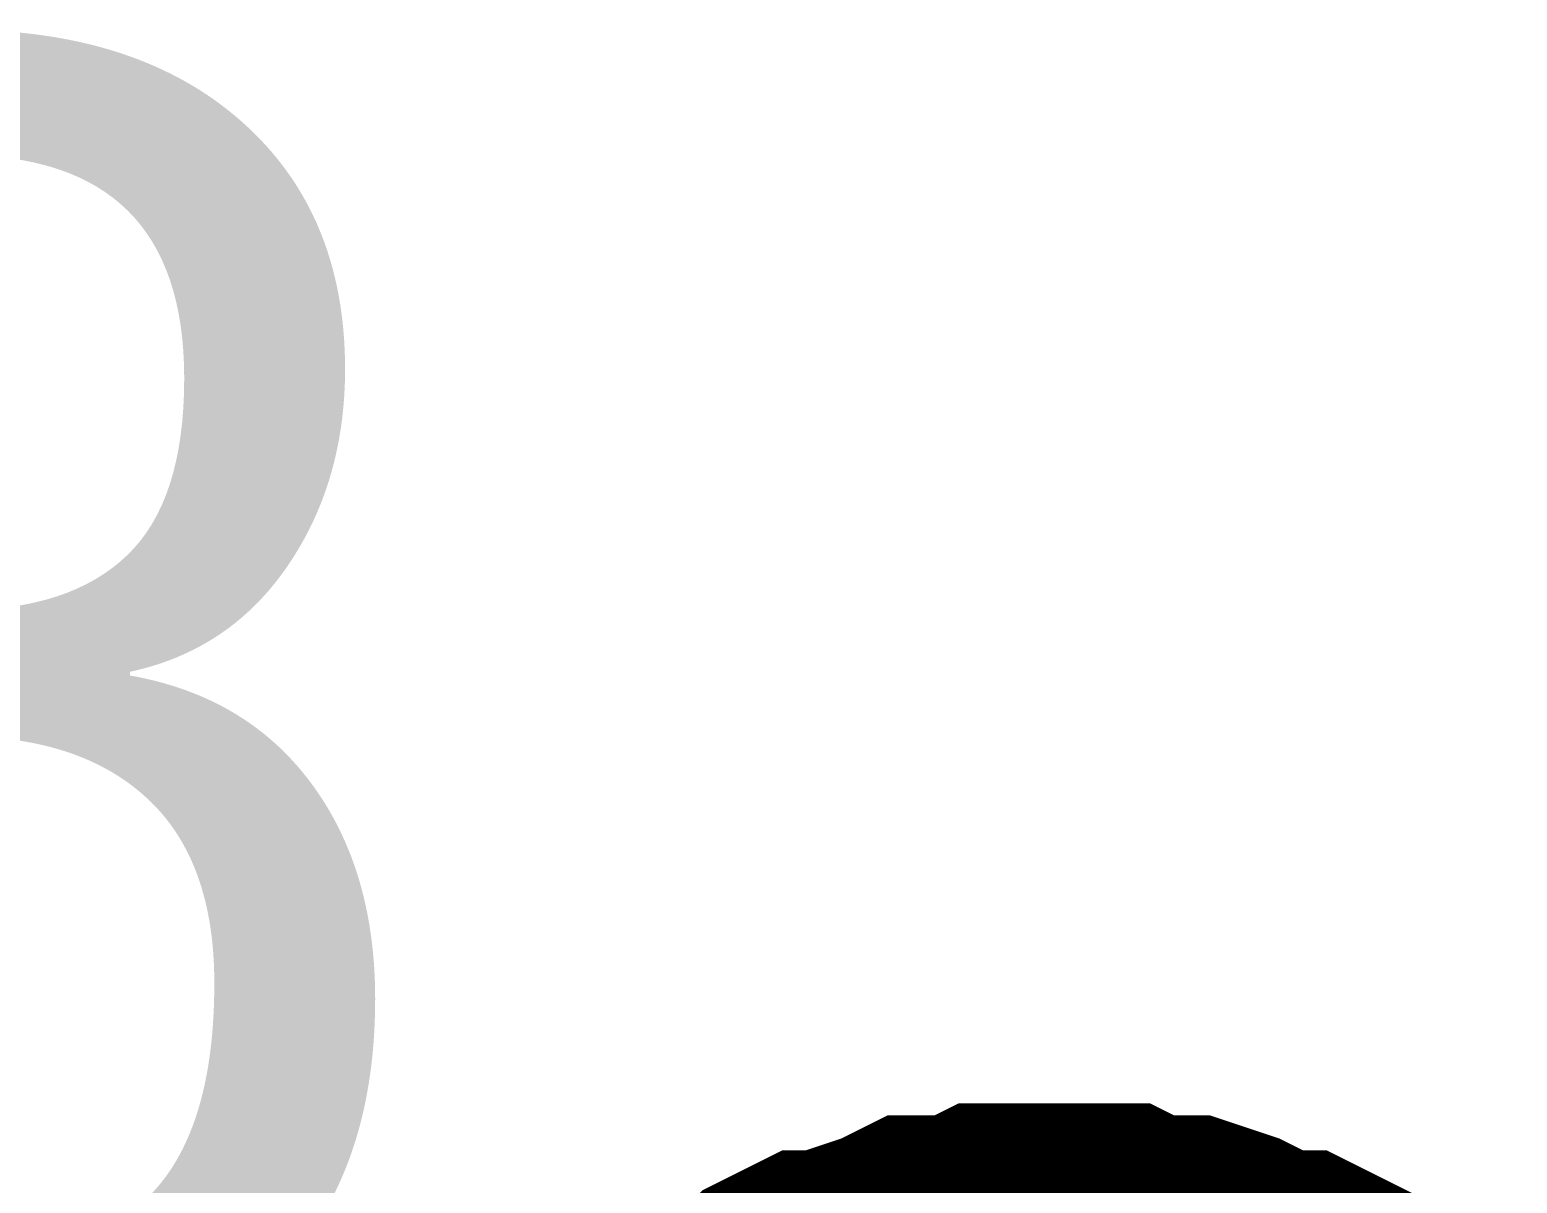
# Model space of a CAD drawing. Header units: inches. Extents: x 0 to 22.3, y 0 to 15.7.
# Drawn here: x 0.7616 to 0.8175, y 4.1228 to 4.1662 of the extents above; entities that cross this region are included whole.
import ezdxf

# ---------------------------------------------------------------- set-up
doc = ezdxf.new("R2010")
doc.units = ezdxf.units.IN
doc.header["$MEASUREMENT"] = 0
doc.layers.add('Sheet', color=255, linetype='Continuous')

msp = doc.modelspace()

# ---------------------------------------------------------------- linework, layer by layer
at = {"layer": 'Sheet'}
for points in [[(0.78904, 4.116388, 0.0118, 0.0118, 0), (0.789924, 4.117272, 0.0118, 0.0118, 0), (0.790366, 4.117714, 0.0118, 0.0118, 0), (0.79125, 4.118156, 0.0118, 0.0118, 0), (0.792134, 4.118156, 0.0118, 0.0118, 0), (0.793019, 4.118598, 0.0118, 0.0118, 0), (0.794345, 4.11904, 0.0118, 0.0118, 0), (0.795229, 4.119482, 0.0118, 0.0118, 0), (0.796113, 4.119482, 0.0118, 0.0118, 0), (0.796997, 4.119482, 0.0118, 0.0118, 0), (0.797881, 4.119924, 0.0118, 0.0118, 0), (0.799207, 4.119924, 0.0118, 0.0118, 0), (0.800091, 4.119924, 0.0118, 0.0118, 0)], [(0.78904, 4.116388, 0.0118, 0.0118, 0), (0.789924, 4.117272, 0.0118, 0.0118, 0), (0.790366, 4.117714, 0.0118, 0.0118, 0), (0.79125, 4.118156, 0.0118, 0.0118, 0), (0.792134, 4.118156, 0.0118, 0.0118, 0), (0.793019, 4.118598, 0.0118, 0.0118, 0), (0.794345, 4.11904, 0.0118, 0.0118, 0), (0.795229, 4.119482, 0.0118, 0.0118, 0), (0.796113, 4.119482, 0.0118, 0.0118, 0), (0.796997, 4.119482, 0.0118, 0.0118, 0), (0.797881, 4.119924, 0.0118, 0.0118, 0), (0.799207, 4.119924, 0.0118, 0.0118, 0), (0.800091, 4.119924, 0.0118, 0.0118, 0)], [(0.78904, 4.116388, 0.0118, 0.0118, 0), (0.789924, 4.117272, 0.0118, 0.0118, 0), (0.790366, 4.117714, 0.0118, 0.0118, 0), (0.79125, 4.118156, 0.0118, 0.0118, 0), (0.792134, 4.118156, 0.0118, 0.0118, 0), (0.793019, 4.118598, 0.0118, 0.0118, 0), (0.794345, 4.11904, 0.0118, 0.0118, 0), (0.795229, 4.119482, 0.0118, 0.0118, 0), (0.796113, 4.119482, 0.0118, 0.0118, 0), (0.796997, 4.119482, 0.0118, 0.0118, 0), (0.797881, 4.119924, 0.0118, 0.0118, 0), (0.799207, 4.119924, 0.0118, 0.0118, 0), (0.800091, 4.119924, 0.0118, 0.0118, 0)], [(0.78904, 4.116388, 0.0118, 0.0118, 0), (0.789924, 4.117272, 0.0118, 0.0118, 0), (0.790366, 4.117714, 0.0118, 0.0118, 0), (0.79125, 4.118156, 0.0118, 0.0118, 0), (0.792134, 4.118156, 0.0118, 0.0118, 0), (0.793019, 4.118598, 0.0118, 0.0118, 0), (0.794345, 4.11904, 0.0118, 0.0118, 0), (0.795229, 4.119482, 0.0118, 0.0118, 0), (0.796113, 4.119482, 0.0118, 0.0118, 0), (0.796997, 4.119482, 0.0118, 0.0118, 0), (0.797881, 4.119924, 0.0118, 0.0118, 0), (0.799207, 4.119924, 0.0118, 0.0118, 0), (0.800091, 4.119924, 0.0118, 0.0118, 0)], [(0.78904, 4.116388, 0.0118, 0.0118, 0), (0.789924, 4.117272, 0.0118, 0.0118, 0), (0.790366, 4.117714, 0.0118, 0.0118, 0), (0.79125, 4.118156, 0.0118, 0.0118, 0), (0.792134, 4.118156, 0.0118, 0.0118, 0), (0.793019, 4.118598, 0.0118, 0.0118, 0), (0.794345, 4.11904, 0.0118, 0.0118, 0), (0.795229, 4.119482, 0.0118, 0.0118, 0), (0.796113, 4.119482, 0.0118, 0.0118, 0), (0.796997, 4.119482, 0.0118, 0.0118, 0), (0.797881, 4.119924, 0.0118, 0.0118, 0), (0.799207, 4.119924, 0.0118, 0.0118, 0), (0.800091, 4.119924, 0.0118, 0.0118, 0)], [(0.800091, 4.119924, 0.0118, 0.0118, 0), (0.800091, 4.119924, 0.0118, 0.0118, 0)], [(0.800091, 4.119924, 0.0118, 0.0118, 0), (0.800975, 4.119924, 0.0118, 0.0118, 0), (0.802301, 4.119924, 0.0118, 0.0118, 0), (0.803185, 4.119482, 0.0118, 0.0118, 0), (0.80407, 4.119482, 0.0118, 0.0118, 0), (0.804954, 4.119482, 0.0118, 0.0118, 0), (0.80628, 4.11904, 0.0118, 0.0118, 0), (0.807164, 4.118598, 0.0118, 0.0118, 0), (0.808048, 4.118156, 0.0118, 0.0118, 0), (0.808932, 4.118156, 0.0118, 0.0118, 0), (0.809816, 4.117714, 0.0118, 0.0118, 0), (0.8107, 4.117272, 0.0118, 0.0118, 0), (0.811584, 4.116388, 0.0118, 0.0118, 0)], [(0.800091, 4.119924, 0.0118, 0.0118, 0), (0.800091, 4.119924, 0.0118, 0.0118, 0)], [(0.800091, 4.119924, 0.0118, 0.0118, 0), (0.800975, 4.119924, 0.0118, 0.0118, 0), (0.802301, 4.119924, 0.0118, 0.0118, 0), (0.803185, 4.119482, 0.0118, 0.0118, 0), (0.80407, 4.119482, 0.0118, 0.0118, 0), (0.804954, 4.119482, 0.0118, 0.0118, 0), (0.80628, 4.11904, 0.0118, 0.0118, 0), (0.807164, 4.118598, 0.0118, 0.0118, 0), (0.808048, 4.118156, 0.0118, 0.0118, 0), (0.808932, 4.118156, 0.0118, 0.0118, 0), (0.809816, 4.117714, 0.0118, 0.0118, 0), (0.8107, 4.117272, 0.0118, 0.0118, 0), (0.811584, 4.116388, 0.0118, 0.0118, 0)], [(0.800091, 4.119924, 0.0118, 0.0118, 0), (0.800091, 4.119924, 0.0118, 0.0118, 0)], [(0.800091, 4.119924, 0.0118, 0.0118, 0), (0.800975, 4.119924, 0.0118, 0.0118, 0), (0.802301, 4.119924, 0.0118, 0.0118, 0), (0.803185, 4.119482, 0.0118, 0.0118, 0), (0.80407, 4.119482, 0.0118, 0.0118, 0), (0.804954, 4.119482, 0.0118, 0.0118, 0), (0.80628, 4.11904, 0.0118, 0.0118, 0), (0.807164, 4.118598, 0.0118, 0.0118, 0), (0.808048, 4.118156, 0.0118, 0.0118, 0), (0.808932, 4.118156, 0.0118, 0.0118, 0), (0.809816, 4.117714, 0.0118, 0.0118, 0), (0.8107, 4.117272, 0.0118, 0.0118, 0), (0.811584, 4.116388, 0.0118, 0.0118, 0)], [(0.800091, 4.119924, 0.0118, 0.0118, 0), (0.800091, 4.119924, 0.0118, 0.0118, 0)], [(0.800091, 4.119924, 0.0118, 0.0118, 0), (0.800975, 4.119924, 0.0118, 0.0118, 0), (0.802301, 4.119924, 0.0118, 0.0118, 0), (0.803185, 4.119482, 0.0118, 0.0118, 0), (0.80407, 4.119482, 0.0118, 0.0118, 0), (0.804954, 4.119482, 0.0118, 0.0118, 0), (0.80628, 4.11904, 0.0118, 0.0118, 0), (0.807164, 4.118598, 0.0118, 0.0118, 0), (0.808048, 4.118156, 0.0118, 0.0118, 0), (0.808932, 4.118156, 0.0118, 0.0118, 0), (0.809816, 4.117714, 0.0118, 0.0118, 0), (0.8107, 4.117272, 0.0118, 0.0118, 0), (0.811584, 4.116388, 0.0118, 0.0118, 0)], [(0.800091, 4.119924, 0.0118, 0.0118, 0), (0.800091, 4.119924, 0.0118, 0.0118, 0)], [(0.800091, 4.119924, 0.0118, 0.0118, 0), (0.800975, 4.119924, 0.0118, 0.0118, 0), (0.802301, 4.119924, 0.0118, 0.0118, 0), (0.803185, 4.119482, 0.0118, 0.0118, 0), (0.80407, 4.119482, 0.0118, 0.0118, 0), (0.804954, 4.119482, 0.0118, 0.0118, 0), (0.80628, 4.11904, 0.0118, 0.0118, 0), (0.807164, 4.118598, 0.0118, 0.0118, 0), (0.808048, 4.118156, 0.0118, 0.0118, 0), (0.808932, 4.118156, 0.0118, 0.0118, 0), (0.809816, 4.117714, 0.0118, 0.0118, 0), (0.8107, 4.117272, 0.0118, 0.0118, 0), (0.811584, 4.116388, 0.0118, 0.0118, 0)]]:
    msp.add_lwpolyline(points, format="xyseb", dxfattribs=at)

# ---------------------------------------------------------------- texts
msp.add_text('T8', height=0.0495045, dxfattribs=at).set_placement((0.70019, 4.115946))

doc.saveas('drawing.dxf')
